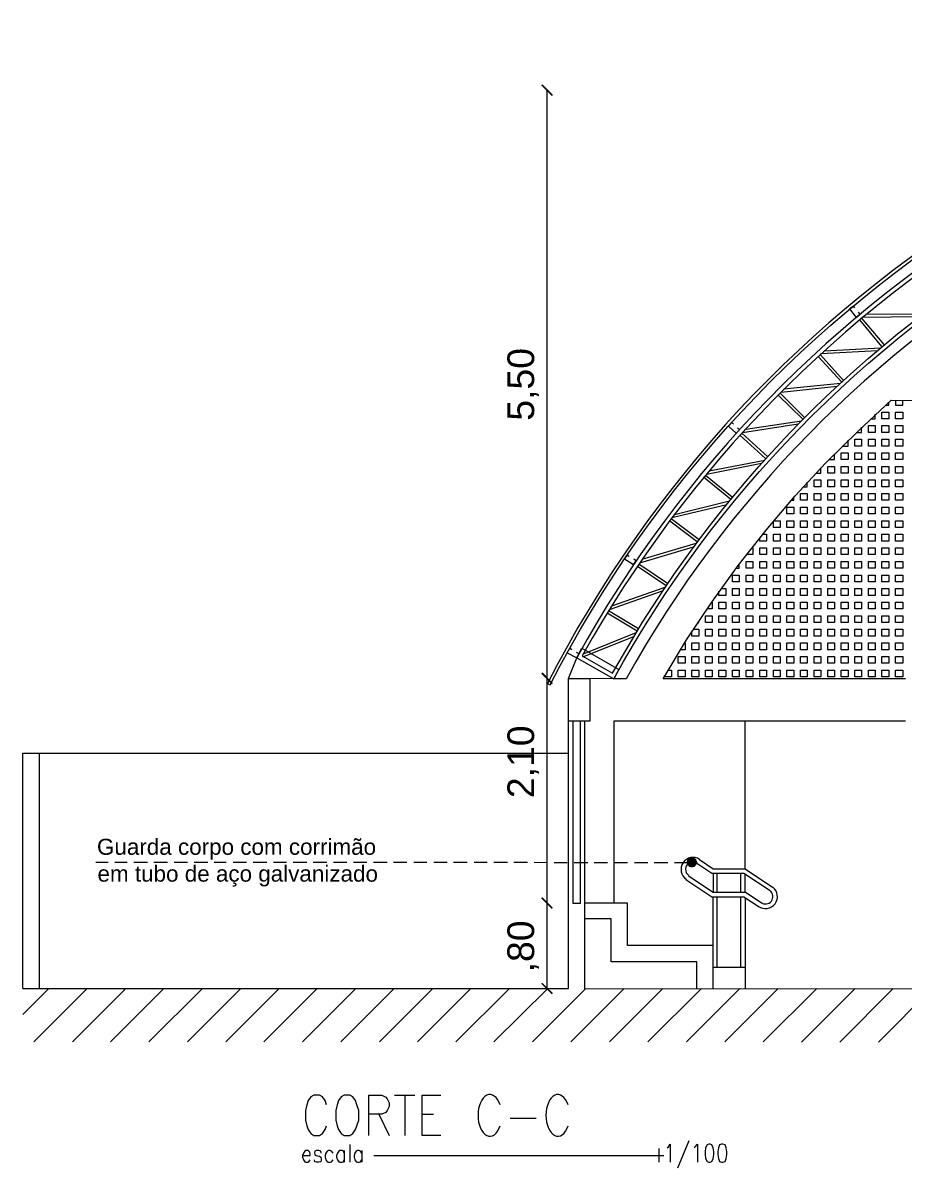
# Model space of a CAD drawing. Extents: x 3377 to 3790, y 1673 to 1846.
# Drawn here: x 3510.32 to 3518.54, y 1735.5 to 1746.2 of the extents above; entities that cross this region are included whole.
import ezdxf

# ---------------------------------------------------------------- set-up
doc = ezdxf.new("R2010")
doc.units = 0
doc.header["$LTSCALE"] = 2
for name, color, linetype, true_color in [('PDF6_04-DETALHE', 7, 'Continuous', 0xd933c0), ('PDF7_0', 7, 'Continuous', 0xc6c6c6), ('PDF7_04-DETALHE', 7, 'Continuous', 0xc6c6c6), ('PDF7_13-CORTE', 7, 'Continuous', 0xe3e3e3), ('PDF7_COTAS', 7, 'Continuous', 0x8e8e8e)]:
    doc.layers.add(name, color=color, linetype=linetype, true_color=true_color)
for name, color, linetype in [('PDF7_07-HACHURIADO', 7, 'Continuous'), ('PDF7_A_Prancha', 7, 'Continuous'), ('PDF7_COBOGO', 7, 'Continuous'), ('PDF7_Text', 7, 'Continuous')]:
    doc.layers.add(name, color=color, linetype=linetype)
doc.styles.add('PDF Arial', font='arial.ttf')

msp = doc.modelspace()

# ---------------------------------------------------------------- linework, layer by layer
at = {"layer": 'PDF6_04-DETALHE', "color": 1, "lineweight": 0}
for points in [[(3516.614, 1738.346), (3516.754, 1738.253), (3517.055, 1738.253), (3517.3, 1738.092)], [(3516.64, 1738.38), (3516.767, 1738.295), (3517.067, 1738.295), (3517.321, 1738.122)], [(3516.538, 1738.228), (3516.767, 1738.075)], [(3516.767, 1738.253), (3516.767, 1738.075), (3517.067, 1738.075), (3517.067, 1738.244)], [(3516.805, 1738.075), (3516.805, 1738.253)], [(3517.025, 1738.075), (3517.025, 1738.253)], [(3516.513, 1738.194), (3516.754, 1738.033), (3517.055, 1738.033), (3517.198, 1737.94)], [(3517.067, 1738.024), (3517.067, 1737.373), (3516.767, 1737.373), (3516.767, 1738.033)], [(3516.805, 1737.373), (3516.805, 1738.033)], [(3517.025, 1737.373), (3517.025, 1738.033)], [(3517.22, 1737.974), (3517.067, 1738.075)], [(3517.363, 1738.045), (3517.368, 1738.045)], [(3516.767, 1737.174), (3516.767, 1737.373), (3516.767, 1737.576), (3515.967, 1737.576), (3515.967, 1737.974), (3515.565, 1737.974)], [(3516.614, 1737.174), (3516.614, 1737.225), (3516.614, 1737.424), (3515.815, 1737.424), (3515.815, 1737.826), (3515.565, 1737.826)], [(3517.067, 1737.373), (3517.067, 1737.174)]]:
    msp.add_lwpolyline(points, dxfattribs=at)
for centre, radius, start, end in [((3516.579, 1738.289), 0.112, 56.3231, 236.3231), ((3516.579, 1738.289), 0.0698, 55.7682, 236.3286), ((3517.256, 1738.035), 0.112, 233.4996, 52.6042), ((3517.256, 1738.035), 0.0698, 233.4996, 51.6869)]:
    msp.add_arc(centre, radius, start, end, dxfattribs=at)
at = {"layer": 'PDF7_0', "color": 7, "lineweight": 0}
msp.add_line((3510.468, 1739.374), (3515.417, 1739.374), dxfattribs=at)
msp.add_lwpolyline([(3535.385, 1740.012), (3535.411, 1740.025, 0.281336), (3525.315, 1746.203, 0.281573), (3515.218, 1740.026), (3515.244, 1740.013, -0.281686), (3525.315, 1746.174, -0.281456)], format="xyb", close=True, dxfattribs=at)
for points in [[(3535.136, 1740.266, 0.27384), (3525.315, 1746.072, 0.27384), (3515.493, 1740.267), (3515.84, 1740.072, -0.27356), (3525.315, 1745.674, -0.273821), (3534.785, 1740.071), (3534.738, 1740.156), (3535.089, 1740.355), (3535.136, 1740.266), (3535.212, 1740.071)], [(3535.085, 1740.283, 0.272189), (3525.315, 1746.038, 0.272189), (3515.544, 1740.284), (3515.828, 1740.123, -0.272462), (3525.315, 1745.712), (3525.315, 1746.038), (3525.315, 1745.712, -0.272294), (3534.802, 1740.122)], [(3535.187, 1740.071), (3534.785, 1740.071), (3534.67, 1740.071, 0.272283), (3525.315, 1745.573, 0.272349), (3515.954, 1740.072), (3515.84, 1740.072), (3515.442, 1740.073)]]:
    msp.add_lwpolyline(points, format="xyb", dxfattribs=at)
for points in [[(3515.214, 1745.573), (3515.214, 1740.073)], [(3518.092, 1743.538), (3518.079, 1743.555), (3518.041, 1743.529), (3518.104, 1743.449), (3518.142, 1743.479), (3518.125, 1743.5)], [(3518.197, 1743.479), (3518.726, 1743.483)], [(3518.345, 1743.178), (3518.138, 1743.428)], [(3518.367, 1743.195), (3518.155, 1743.445)], [(3518.168, 1743.453), (3518.692, 1743.457)], [(3517.804, 1743.136), (3518.333, 1743.166)], [(3517.969, 1742.844), (3517.749, 1743.085)], [(3517.986, 1742.861), (3517.766, 1743.102)], [(3517.774, 1743.111), (3518.303, 1743.14)], [(3517.427, 1742.781), (3517.956, 1742.836)], [(3517.605, 1742.497), (3517.372, 1742.726)], [(3517.622, 1742.514), (3517.393, 1742.742)], [(3517.402, 1742.751), (3517.927, 1742.806)], [(3518.565, 1740.072), (3516.301, 1740.072), (3516.517, 1740.436), (3516.754, 1740.788), (3517, 1741.13), (3517.262, 1741.46), (3517.533, 1741.782), (3517.821, 1742.091), (3518.121, 1742.387), (3518.43, 1742.675), (3521.866, 1742.674), (3521.866, 1741.375)], [(3516.958, 1742.451), (3516.941, 1742.467), (3516.911, 1742.434), (3516.983, 1742.366), (3517.013, 1742.4), (3516.996, 1742.417)], [(3517.042, 1742.374), (3517.563, 1742.455)], [(3517.072, 1742.404), (3517.592, 1742.484)], [(3517.258, 1742.129), (3517.017, 1742.349)], [(3517.275, 1742.15), (3517.034, 1742.366)], [(3516.704, 1741.985), (3517.22, 1742.087)], [(3516.729, 1742.015), (3517.249, 1742.116)], [(3516.932, 1741.748), (3516.678, 1741.955)], [(3516.945, 1741.769), (3516.695, 1741.972)], [(3516.382, 1741.579), (3516.894, 1741.702)], [(3516.407, 1741.608), (3516.919, 1741.735)], [(3516.619, 1741.35), (3516.361, 1741.545)], [(3516.636, 1741.371), (3516.374, 1741.566)], [(3516.103, 1741.19), (3516.61, 1741.338)], [(3515.984, 1741.215), (3515.967, 1741.232), (3515.938, 1741.194), (3516.022, 1741.139), (3516.048, 1741.173), (3516.027, 1741.19)], [(3516.082, 1741.156), (3516.585, 1741.304)], [(3516.327, 1740.94), (3516.06, 1741.122)], [(3516.34, 1740.961), (3516.073, 1741.143)], [(3515.819, 1740.754), (3516.318, 1740.927)], [(3515.798, 1740.72), (3516.293, 1740.893)], [(3516.069, 1740.538), (3515.79, 1740.707)], [(3516.056, 1740.517), (3515.777, 1740.686)], [(3515.557, 1740.305), (3516.048, 1740.504)], [(3515.548, 1740.276), (3516.026, 1740.466)], [(3515.447, 1740.343), (3515.426, 1740.356), (3515.404, 1740.314), (3515.493, 1740.267), (3515.514, 1740.305), (3515.489, 1740.318)], [(3515.51, 1740.301), (3515.51, 1740.301)], [(3515.616, 1739.675), (3515.565, 1739.675)], [(3518.565, 1739.675), (3515.84, 1739.675), (3515.84, 1737.974)], [(3510.317, 1737.174), (3510.317, 1739.374), (3510.468, 1739.374), (3510.468, 1737.174)]]:
    msp.add_lwpolyline(points, dxfattribs=at)
msp.add_lwpolyline([(3515.417, 1740.073), (3515.493, 1740.267), (3515.54, 1740.356), (3515.887, 1740.157), (3515.84, 1740.072)], close=True, dxfattribs=at)
at = {"layer": 'PDF7_0', "color": 7, "transparency": 33554559}
for points in [[(3515.269, 1745.531), (3515.159, 1745.62), (3515.172, 1745.628)], [(3515.261, 1745.518), (3515.269, 1745.531), (3515.159, 1745.62)], [(3515.269, 1740.03), (3515.159, 1740.119), (3515.172, 1740.132)], [(3515.172, 1740.132), (3515.159, 1740.119), (3515.269, 1740.03)], [(3515.261, 1740.018), (3515.269, 1740.03), (3515.159, 1740.119)], [(3515.159, 1740.119), (3515.269, 1740.03), (3515.261, 1740.018)], [(3516.568, 1738.354), (3516.526, 1738.38), (3516.517, 1738.354)], [(3516.517, 1738.354), (3516.526, 1738.333), (3516.568, 1738.354)], [(3516.543, 1738.401), (3516.568, 1738.354), (3516.526, 1738.38)], [(3516.526, 1738.333), (3516.568, 1738.354), (3516.543, 1738.312)], [(3516.568, 1738.405), (3516.543, 1738.401), (3516.568, 1738.354)], [(3516.568, 1738.354), (3516.543, 1738.312), (3516.568, 1738.308)], [(3516.568, 1738.354), (3516.593, 1738.401), (3516.568, 1738.405)], [(3516.61, 1738.38), (3516.568, 1738.354), (3516.593, 1738.401)], [(3516.619, 1738.354), (3516.61, 1738.38), (3516.568, 1738.354)], [(3516.568, 1738.308), (3516.593, 1738.312), (3516.568, 1738.354)], [(3516.593, 1738.312), (3516.568, 1738.354), (3516.61, 1738.333)], [(3516.568, 1738.354), (3516.61, 1738.333), (3516.619, 1738.354)], [(3515.269, 1737.931), (3515.159, 1738.02), (3515.172, 1738.029)], [(3515.172, 1738.029), (3515.159, 1738.02), (3515.269, 1737.931)], [(3515.26, 1737.919), (3515.269, 1737.931), (3515.159, 1738.02)], [(3515.159, 1738.02), (3515.269, 1737.931), (3515.26, 1737.919)], [(3515.171, 1737.229), (3515.159, 1737.221), (3515.269, 1737.132)], [(3515.159, 1737.221), (3515.269, 1737.132), (3515.26, 1737.119)]]:
    msp.add_solid(points, dxfattribs=at)
at = {"layer": 'PDF7_04-DETALHE', "lineweight": 0}
for points in [[(3518.379, 1742.628), (3518.409, 1742.628), (3518.409, 1742.658)], [(3518.472, 1742.675), (3518.472, 1742.628), (3518.54, 1742.628), (3518.54, 1742.675)], [(3518.24, 1742.501), (3518.282, 1742.501), (3518.282, 1742.544)], [(3518.104, 1742.374), (3518.155, 1742.374), (3518.155, 1742.425)], [(3517.973, 1742.247), (3518.028, 1742.247), (3518.028, 1742.302)], [(3517.85, 1742.12), (3517.901, 1742.12), (3517.901, 1742.175)], [(3517.728, 1741.993), (3517.774, 1741.993), (3517.774, 1742.044)], [(3517.609, 1741.867), (3517.647, 1741.867), (3517.647, 1741.909)], [(3517.495, 1741.74), (3517.52, 1741.74), (3517.52, 1741.769)], [(3517.334, 1741.549), (3517.393, 1741.549), (3517.393, 1741.486), (3517.33, 1741.486), (3517.33, 1741.545)], [(3517.385, 1741.613), (3517.393, 1741.613), (3517.393, 1741.621)], [(3517.228, 1741.422), (3517.266, 1741.422), (3517.266, 1741.359), (3517.203, 1741.359), (3517.203, 1741.393)], [(3517.127, 1741.295), (3517.139, 1741.295), (3517.139, 1741.232), (3517.076, 1741.232)], [(3517.076, 1741.232), (3517.076, 1741.232)], [(3516.983, 1741.105), (3517.012, 1741.105), (3517.012, 1741.147)], [(3516.843, 1740.914), (3516.885, 1740.914), (3516.885, 1740.851), (3516.822, 1740.851), (3516.822, 1740.889)], [(3516.885, 1740.978), (3516.885, 1740.978)], [(3516.885, 1740.978), (3516.885, 1740.978)], [(3516.754, 1740.788), (3516.758, 1740.788), (3516.758, 1740.724), (3516.708, 1740.724)], [(3516.623, 1740.597), (3516.632, 1740.597), (3516.632, 1740.61)], [(3516.581, 1740.534), (3516.632, 1740.534), (3516.632, 1740.47), (3516.568, 1740.47), (3516.568, 1740.513)], [(3516.5, 1740.407), (3516.505, 1740.407), (3516.505, 1740.343), (3516.462, 1740.343)], [(3516.348, 1740.153), (3516.378, 1740.153), (3516.378, 1740.089), (3516.314, 1740.089), (3516.314, 1740.102)], [(3517.067, 1738.295), (3517.067, 1739.675)], [(3517.067, 1738.227), (3517.067, 1738.244)]]:
    msp.add_lwpolyline(points, dxfattribs=at)
for points in [[(3518.409, 1742.565), (3518.409, 1742.501), (3518.345, 1742.501), (3518.345, 1742.565)], [(3518.54, 1742.565), (3518.54, 1742.501), (3518.472, 1742.501), (3518.472, 1742.565)], [(3518.282, 1742.438), (3518.282, 1742.374), (3518.219, 1742.374), (3518.219, 1742.438)], [(3518.409, 1742.438), (3518.409, 1742.374), (3518.345, 1742.374), (3518.345, 1742.438)], [(3518.54, 1742.438), (3518.54, 1742.374), (3518.472, 1742.374), (3518.472, 1742.438)], [(3518.155, 1742.311), (3518.155, 1742.247), (3518.092, 1742.247), (3518.092, 1742.311)], [(3518.282, 1742.311), (3518.282, 1742.247), (3518.218, 1742.247), (3518.218, 1742.311)], [(3518.409, 1742.311), (3518.409, 1742.247), (3518.345, 1742.247), (3518.345, 1742.311)], [(3518.54, 1742.311), (3518.54, 1742.247), (3518.472, 1742.247), (3518.472, 1742.311)], [(3518.028, 1742.184), (3518.028, 1742.12), (3517.965, 1742.12), (3517.965, 1742.184)], [(3518.155, 1742.184), (3518.155, 1742.12), (3518.092, 1742.12), (3518.092, 1742.184)], [(3518.282, 1742.184), (3518.282, 1742.12), (3518.218, 1742.12), (3518.218, 1742.184)], [(3518.409, 1742.184), (3518.409, 1742.12), (3518.345, 1742.12), (3518.345, 1742.184)], [(3518.54, 1742.184), (3518.54, 1742.12), (3518.472, 1742.12), (3518.472, 1742.184)], [(3517.901, 1742.057), (3517.901, 1741.993), (3517.838, 1741.993), (3517.838, 1742.057)], [(3518.028, 1742.057), (3518.028, 1741.993), (3517.965, 1741.993), (3517.965, 1742.057)], [(3518.155, 1742.057), (3518.155, 1741.993), (3518.092, 1741.993), (3518.092, 1742.057)], [(3518.282, 1742.057), (3518.282, 1741.993), (3518.218, 1741.993), (3518.218, 1742.057)], [(3518.409, 1742.057), (3518.409, 1741.993), (3518.345, 1741.993), (3518.345, 1742.057)], [(3518.54, 1742.057), (3518.54, 1741.993), (3518.472, 1741.993), (3518.472, 1742.057)], [(3517.774, 1741.93), (3517.774, 1741.867), (3517.711, 1741.867), (3517.711, 1741.93)], [(3517.901, 1741.93), (3517.901, 1741.866), (3517.838, 1741.866), (3517.838, 1741.93)], [(3518.028, 1741.93), (3518.028, 1741.866), (3517.965, 1741.866), (3517.965, 1741.93)], [(3518.155, 1741.93), (3518.155, 1741.866), (3518.092, 1741.866), (3518.092, 1741.93)], [(3518.282, 1741.93), (3518.282, 1741.866), (3518.218, 1741.866), (3518.218, 1741.93)], [(3518.409, 1741.93), (3518.409, 1741.866), (3518.345, 1741.866), (3518.345, 1741.93)], [(3518.54, 1741.93), (3518.54, 1741.866), (3518.472, 1741.866), (3518.472, 1741.93)], [(3517.647, 1741.803), (3517.647, 1741.74), (3517.584, 1741.74), (3517.584, 1741.803)], [(3517.774, 1741.803), (3517.774, 1741.74), (3517.711, 1741.74), (3517.711, 1741.803)], [(3517.901, 1741.803), (3517.901, 1741.74), (3517.838, 1741.74), (3517.838, 1741.803)], [(3518.028, 1741.803), (3518.028, 1741.74), (3517.965, 1741.74), (3517.965, 1741.803)], [(3518.155, 1741.803), (3518.155, 1741.74), (3518.092, 1741.74), (3518.092, 1741.803)], [(3518.282, 1741.803), (3518.282, 1741.74), (3518.218, 1741.74), (3518.218, 1741.803)], [(3518.409, 1741.803), (3518.409, 1741.74), (3518.345, 1741.74), (3518.345, 1741.803)], [(3518.54, 1741.803), (3518.54, 1741.74), (3518.472, 1741.74), (3518.472, 1741.803)], [(3517.52, 1741.676), (3517.52, 1741.613), (3517.457, 1741.613), (3517.457, 1741.676)], [(3517.647, 1741.676), (3517.647, 1741.613), (3517.584, 1741.613), (3517.584, 1741.676)], [(3517.774, 1741.676), (3517.774, 1741.613), (3517.711, 1741.613), (3517.711, 1741.676)], [(3517.901, 1741.676), (3517.901, 1741.613), (3517.838, 1741.613), (3517.838, 1741.676)], [(3518.028, 1741.676), (3518.028, 1741.613), (3517.965, 1741.613), (3517.965, 1741.676)], [(3518.155, 1741.676), (3518.155, 1741.613), (3518.092, 1741.613), (3518.092, 1741.676)], [(3518.282, 1741.676), (3518.282, 1741.613), (3518.218, 1741.613), (3518.218, 1741.676)], [(3518.409, 1741.676), (3518.409, 1741.613), (3518.345, 1741.613), (3518.345, 1741.676)], [(3518.54, 1741.676), (3518.54, 1741.613), (3518.472, 1741.613), (3518.472, 1741.676)], [(3517.52, 1741.549), (3517.52, 1741.486), (3517.457, 1741.486), (3517.457, 1741.549)], [(3517.647, 1741.549), (3517.647, 1741.486), (3517.584, 1741.486), (3517.584, 1741.549)], [(3517.774, 1741.549), (3517.774, 1741.486), (3517.711, 1741.486), (3517.711, 1741.549)], [(3517.901, 1741.549), (3517.901, 1741.486), (3517.838, 1741.486), (3517.838, 1741.549)], [(3518.028, 1741.549), (3518.028, 1741.486), (3517.965, 1741.486), (3517.965, 1741.549)], [(3518.155, 1741.549), (3518.155, 1741.486), (3518.091, 1741.486), (3518.091, 1741.549)], [(3518.282, 1741.549), (3518.282, 1741.486), (3518.218, 1741.486), (3518.218, 1741.549)], [(3518.409, 1741.549), (3518.409, 1741.486), (3518.345, 1741.486), (3518.345, 1741.549)], [(3518.54, 1741.549), (3518.54, 1741.486), (3518.472, 1741.486), (3518.472, 1741.549)], [(3517.393, 1741.422), (3517.393, 1741.359), (3517.33, 1741.359), (3517.33, 1741.422)], [(3517.52, 1741.422), (3517.52, 1741.359), (3517.457, 1741.359), (3517.457, 1741.422)], [(3517.647, 1741.422), (3517.647, 1741.359), (3517.584, 1741.359), (3517.584, 1741.422)], [(3517.774, 1741.422), (3517.774, 1741.359), (3517.711, 1741.359), (3517.711, 1741.422)], [(3517.901, 1741.422), (3517.901, 1741.359), (3517.838, 1741.359), (3517.838, 1741.422)], [(3518.028, 1741.422), (3518.028, 1741.359), (3517.965, 1741.359), (3517.965, 1741.422)], [(3518.155, 1741.422), (3518.155, 1741.359), (3518.091, 1741.359), (3518.091, 1741.422)], [(3518.282, 1741.422), (3518.282, 1741.359), (3518.218, 1741.359), (3518.218, 1741.422)], [(3518.409, 1741.422), (3518.409, 1741.359), (3518.345, 1741.359), (3518.345, 1741.422)], [(3518.54, 1741.422), (3518.54, 1741.359), (3518.472, 1741.359), (3518.472, 1741.422)], [(3517.266, 1741.295), (3517.266, 1741.232), (3517.203, 1741.232), (3517.203, 1741.295)], [(3517.393, 1741.295), (3517.393, 1741.232), (3517.33, 1741.232), (3517.33, 1741.295)], [(3517.52, 1741.295), (3517.52, 1741.232), (3517.457, 1741.232), (3517.457, 1741.295)], [(3517.647, 1741.295), (3517.647, 1741.232), (3517.584, 1741.232), (3517.584, 1741.295)], [(3517.774, 1741.295), (3517.774, 1741.232), (3517.711, 1741.232), (3517.711, 1741.295)], [(3517.901, 1741.295), (3517.901, 1741.232), (3517.838, 1741.232), (3517.838, 1741.295)], [(3518.028, 1741.295), (3518.028, 1741.232), (3517.965, 1741.232), (3517.965, 1741.295)], [(3518.155, 1741.295), (3518.155, 1741.232), (3518.091, 1741.232), (3518.091, 1741.295)], [(3518.282, 1741.295), (3518.282, 1741.232), (3518.218, 1741.232), (3518.218, 1741.295)], [(3518.409, 1741.295), (3518.409, 1741.232), (3518.345, 1741.232), (3518.345, 1741.295)], [(3518.54, 1741.295), (3518.54, 1741.232), (3518.472, 1741.232), (3518.472, 1741.295)], [(3517.139, 1741.168), (3517.139, 1741.105), (3517.076, 1741.105), (3517.076, 1741.168)], [(3517.266, 1741.168), (3517.266, 1741.105), (3517.203, 1741.105), (3517.203, 1741.168)], [(3517.393, 1741.168), (3517.393, 1741.105), (3517.33, 1741.105), (3517.33, 1741.168)], [(3517.52, 1741.168), (3517.52, 1741.105), (3517.457, 1741.105), (3517.457, 1741.168)], [(3517.647, 1741.168), (3517.647, 1741.105), (3517.584, 1741.105), (3517.584, 1741.168)], [(3517.774, 1741.168), (3517.774, 1741.105), (3517.711, 1741.105), (3517.711, 1741.168)], [(3517.901, 1741.168), (3517.901, 1741.105), (3517.838, 1741.105), (3517.838, 1741.168)], [(3518.028, 1741.168), (3518.028, 1741.105), (3517.965, 1741.105), (3517.965, 1741.168)], [(3518.155, 1741.168), (3518.155, 1741.105), (3518.091, 1741.105), (3518.091, 1741.168)], [(3518.282, 1741.168), (3518.282, 1741.105), (3518.218, 1741.105), (3518.218, 1741.168)], [(3518.409, 1741.168), (3518.409, 1741.105), (3518.345, 1741.105), (3518.345, 1741.168)], [(3518.54, 1741.168), (3518.54, 1741.105), (3518.472, 1741.105), (3518.472, 1741.168)], [(3517.012, 1741.041), (3517.012, 1740.978), (3516.949, 1740.978), (3516.949, 1741.041)], [(3517.139, 1741.041), (3517.139, 1740.978), (3517.076, 1740.978), (3517.076, 1741.041)], [(3517.266, 1741.041), (3517.266, 1740.978), (3517.203, 1740.978), (3517.203, 1741.041)], [(3517.393, 1741.041), (3517.393, 1740.978), (3517.33, 1740.978), (3517.33, 1741.041)], [(3517.52, 1741.041), (3517.52, 1740.978), (3517.457, 1740.978), (3517.457, 1741.041)], [(3517.647, 1741.041), (3517.647, 1740.978), (3517.584, 1740.978), (3517.584, 1741.041)], [(3517.774, 1741.041), (3517.774, 1740.978), (3517.711, 1740.978), (3517.711, 1741.041)], [(3517.901, 1741.041), (3517.901, 1740.978), (3517.838, 1740.978), (3517.838, 1741.041)], [(3518.028, 1741.041), (3518.028, 1740.978), (3517.965, 1740.978), (3517.965, 1741.041)], [(3518.155, 1741.041), (3518.155, 1740.978), (3518.091, 1740.978), (3518.091, 1741.041)], [(3518.282, 1741.041), (3518.282, 1740.978), (3518.218, 1740.978), (3518.218, 1741.041)], [(3518.409, 1741.041), (3518.409, 1740.978), (3518.345, 1740.978), (3518.345, 1741.041)], [(3518.54, 1741.041), (3518.54, 1740.978), (3518.472, 1740.978), (3518.472, 1741.041)], [(3517.012, 1740.914), (3517.012, 1740.851), (3516.949, 1740.851), (3516.949, 1740.914)], [(3517.139, 1740.914), (3517.139, 1740.851), (3517.076, 1740.851), (3517.076, 1740.914)], [(3517.266, 1740.914), (3517.266, 1740.851), (3517.203, 1740.851), (3517.203, 1740.914)], [(3517.393, 1740.914), (3517.393, 1740.851), (3517.33, 1740.851), (3517.33, 1740.914)], [(3517.52, 1740.914), (3517.52, 1740.851), (3517.457, 1740.851), (3517.457, 1740.914)], [(3517.647, 1740.914), (3517.647, 1740.851), (3517.584, 1740.851), (3517.584, 1740.914)], [(3517.774, 1740.914), (3517.774, 1740.851), (3517.711, 1740.851), (3517.711, 1740.914)], [(3517.901, 1740.914), (3517.901, 1740.851), (3517.838, 1740.851), (3517.838, 1740.914)], [(3518.028, 1740.914), (3518.028, 1740.851), (3517.965, 1740.851), (3517.965, 1740.914)], [(3518.155, 1740.914), (3518.155, 1740.851), (3518.091, 1740.851), (3518.091, 1740.914)], [(3518.282, 1740.914), (3518.282, 1740.851), (3518.218, 1740.851), (3518.218, 1740.914)], [(3518.409, 1740.914), (3518.409, 1740.851), (3518.345, 1740.851), (3518.345, 1740.914)], [(3518.54, 1740.914), (3518.54, 1740.851), (3518.472, 1740.851), (3518.472, 1740.914)], [(3516.885, 1740.788), (3516.885, 1740.724), (3516.822, 1740.724), (3516.822, 1740.788)], [(3517.012, 1740.788), (3517.012, 1740.724), (3516.949, 1740.724), (3516.949, 1740.788)], [(3517.139, 1740.787), (3517.139, 1740.724), (3517.076, 1740.724), (3517.076, 1740.787)], [(3517.266, 1740.787), (3517.266, 1740.724), (3517.203, 1740.724), (3517.203, 1740.787)], [(3517.393, 1740.787), (3517.393, 1740.724), (3517.33, 1740.724), (3517.33, 1740.787)], [(3517.52, 1740.787), (3517.52, 1740.724), (3517.457, 1740.724), (3517.457, 1740.787)], [(3517.647, 1740.787), (3517.647, 1740.724), (3517.584, 1740.724), (3517.584, 1740.787)], [(3517.774, 1740.787), (3517.774, 1740.724), (3517.711, 1740.724), (3517.711, 1740.787)], [(3517.901, 1740.787), (3517.901, 1740.724), (3517.838, 1740.724), (3517.838, 1740.787)], [(3518.028, 1740.787), (3518.028, 1740.724), (3517.964, 1740.724), (3517.964, 1740.787)], [(3518.155, 1740.787), (3518.155, 1740.724), (3518.091, 1740.724), (3518.091, 1740.787)], [(3518.282, 1740.787), (3518.282, 1740.724), (3518.218, 1740.724), (3518.218, 1740.787)], [(3518.409, 1740.787), (3518.409, 1740.724), (3518.345, 1740.724), (3518.345, 1740.787)], [(3518.54, 1740.787), (3518.54, 1740.724), (3518.472, 1740.724), (3518.472, 1740.787)], [(3516.758, 1740.661), (3516.758, 1740.597), (3516.695, 1740.597), (3516.695, 1740.661)], [(3516.885, 1740.661), (3516.885, 1740.597), (3516.822, 1740.597), (3516.822, 1740.661)], [(3517.012, 1740.661), (3517.012, 1740.597), (3516.949, 1740.597), (3516.949, 1740.661)], [(3517.139, 1740.661), (3517.139, 1740.597), (3517.076, 1740.597), (3517.076, 1740.661)], [(3517.266, 1740.661), (3517.266, 1740.597), (3517.203, 1740.597), (3517.203, 1740.661)], [(3517.393, 1740.661), (3517.393, 1740.597), (3517.33, 1740.597), (3517.33, 1740.661)], [(3517.52, 1740.661), (3517.52, 1740.597), (3517.457, 1740.597), (3517.457, 1740.661)], [(3517.647, 1740.661), (3517.647, 1740.597), (3517.584, 1740.597), (3517.584, 1740.661)], [(3517.774, 1740.661), (3517.774, 1740.597), (3517.711, 1740.597), (3517.711, 1740.661)], [(3517.901, 1740.66), (3517.901, 1740.597), (3517.838, 1740.597), (3517.838, 1740.66)], [(3518.028, 1740.66), (3518.028, 1740.597), (3517.964, 1740.597), (3517.964, 1740.66)], [(3518.155, 1740.66), (3518.155, 1740.597), (3518.091, 1740.597), (3518.091, 1740.66)], [(3518.282, 1740.66), (3518.282, 1740.597), (3518.218, 1740.597), (3518.218, 1740.66)], [(3518.409, 1740.66), (3518.409, 1740.597), (3518.345, 1740.597), (3518.345, 1740.66)], [(3518.54, 1740.66), (3518.54, 1740.597), (3518.472, 1740.597), (3518.472, 1740.66)], [(3516.758, 1740.534), (3516.758, 1740.47), (3516.695, 1740.47), (3516.695, 1740.534)], [(3516.885, 1740.534), (3516.885, 1740.47), (3516.822, 1740.47), (3516.822, 1740.534)], [(3517.012, 1740.534), (3517.012, 1740.47), (3516.949, 1740.47), (3516.949, 1740.534)], [(3517.139, 1740.534), (3517.139, 1740.47), (3517.076, 1740.47), (3517.076, 1740.534)], [(3517.266, 1740.534), (3517.266, 1740.47), (3517.203, 1740.47), (3517.203, 1740.534)], [(3517.393, 1740.534), (3517.393, 1740.47), (3517.33, 1740.47), (3517.33, 1740.534)], [(3517.52, 1740.534), (3517.52, 1740.47), (3517.457, 1740.47), (3517.457, 1740.534)], [(3517.647, 1740.534), (3517.647, 1740.47), (3517.584, 1740.47), (3517.584, 1740.534)], [(3517.774, 1740.534), (3517.774, 1740.47), (3517.711, 1740.47), (3517.711, 1740.534)], [(3517.901, 1740.534), (3517.901, 1740.47), (3517.838, 1740.47), (3517.838, 1740.534)], [(3518.028, 1740.534), (3518.028, 1740.47), (3517.964, 1740.47), (3517.964, 1740.534)], [(3518.155, 1740.534), (3518.155, 1740.47), (3518.091, 1740.47), (3518.091, 1740.534)], [(3518.282, 1740.534), (3518.282, 1740.47), (3518.218, 1740.47), (3518.218, 1740.534)], [(3518.409, 1740.534), (3518.409, 1740.47), (3518.345, 1740.47), (3518.345, 1740.534)], [(3518.54, 1740.534), (3518.54, 1740.47), (3518.472, 1740.47), (3518.472, 1740.534)], [(3516.632, 1740.407), (3516.632, 1740.343), (3516.568, 1740.343), (3516.568, 1740.407)], [(3516.758, 1740.407), (3516.758, 1740.343), (3516.695, 1740.343), (3516.695, 1740.407)], [(3516.885, 1740.407), (3516.885, 1740.343), (3516.822, 1740.343), (3516.822, 1740.407)], [(3517.012, 1740.407), (3517.012, 1740.343), (3516.949, 1740.343), (3516.949, 1740.407)], [(3517.139, 1740.407), (3517.139, 1740.343), (3517.076, 1740.343), (3517.076, 1740.407)], [(3517.266, 1740.407), (3517.266, 1740.343), (3517.203, 1740.343), (3517.203, 1740.407)], [(3517.393, 1740.407), (3517.393, 1740.343), (3517.33, 1740.343), (3517.33, 1740.407)], [(3517.52, 1740.407), (3517.52, 1740.343), (3517.457, 1740.343), (3517.457, 1740.407)], [(3517.647, 1740.407), (3517.647, 1740.343), (3517.584, 1740.343), (3517.584, 1740.407)], [(3517.774, 1740.407), (3517.774, 1740.343), (3517.711, 1740.343), (3517.711, 1740.407)], [(3517.901, 1740.407), (3517.901, 1740.343), (3517.838, 1740.343), (3517.838, 1740.407)], [(3518.028, 1740.407), (3518.028, 1740.343), (3517.964, 1740.343), (3517.964, 1740.407)], [(3518.155, 1740.407), (3518.155, 1740.343), (3518.091, 1740.343), (3518.091, 1740.407)], [(3518.282, 1740.407), (3518.282, 1740.343), (3518.218, 1740.343), (3518.218, 1740.407)], [(3518.409, 1740.407), (3518.409, 1740.343), (3518.345, 1740.343), (3518.345, 1740.407)], [(3518.54, 1740.407), (3518.54, 1740.343), (3518.472, 1740.343), (3518.472, 1740.407)], [(3516.505, 1740.28), (3516.505, 1740.216), (3516.441, 1740.216), (3516.441, 1740.28)], [(3516.632, 1740.28), (3516.632, 1740.216), (3516.568, 1740.216), (3516.568, 1740.28)], [(3516.758, 1740.28), (3516.758, 1740.216), (3516.695, 1740.216), (3516.695, 1740.28)], [(3516.885, 1740.28), (3516.885, 1740.216), (3516.822, 1740.216), (3516.822, 1740.28)], [(3517.012, 1740.28), (3517.012, 1740.216), (3516.949, 1740.216), (3516.949, 1740.28)], [(3517.139, 1740.28), (3517.139, 1740.216), (3517.076, 1740.216), (3517.076, 1740.28)], [(3517.266, 1740.28), (3517.266, 1740.216), (3517.203, 1740.216), (3517.203, 1740.28)], [(3517.393, 1740.28), (3517.393, 1740.216), (3517.33, 1740.216), (3517.33, 1740.28)], [(3517.52, 1740.28), (3517.52, 1740.216), (3517.457, 1740.216), (3517.457, 1740.28)], [(3517.647, 1740.28), (3517.647, 1740.216), (3517.584, 1740.216), (3517.584, 1740.28)], [(3517.774, 1740.28), (3517.774, 1740.216), (3517.711, 1740.216), (3517.711, 1740.28)], [(3517.901, 1740.28), (3517.901, 1740.216), (3517.838, 1740.216), (3517.838, 1740.28)], [(3518.028, 1740.28), (3518.028, 1740.216), (3517.964, 1740.216), (3517.964, 1740.28)], [(3518.155, 1740.28), (3518.155, 1740.216), (3518.091, 1740.216), (3518.091, 1740.28)], [(3518.282, 1740.28), (3518.282, 1740.216), (3518.218, 1740.216), (3518.218, 1740.28)], [(3518.409, 1740.28), (3518.409, 1740.216), (3518.345, 1740.216), (3518.345, 1740.28)], [(3518.54, 1740.28), (3518.54, 1740.216), (3518.472, 1740.216), (3518.472, 1740.28)], [(3516.505, 1740.153), (3516.505, 1740.089), (3516.441, 1740.089), (3516.441, 1740.153)], [(3516.632, 1740.153), (3516.632, 1740.089), (3516.568, 1740.089), (3516.568, 1740.153)], [(3516.758, 1740.153), (3516.758, 1740.089), (3516.695, 1740.089), (3516.695, 1740.153)], [(3516.885, 1740.153), (3516.885, 1740.089), (3516.822, 1740.089), (3516.822, 1740.153)], [(3517.012, 1740.153), (3517.012, 1740.089), (3516.949, 1740.089), (3516.949, 1740.153)], [(3517.139, 1740.153), (3517.139, 1740.089), (3517.076, 1740.089), (3517.076, 1740.153)], [(3517.266, 1740.153), (3517.266, 1740.089), (3517.203, 1740.089), (3517.203, 1740.153)], [(3517.393, 1740.153), (3517.393, 1740.089), (3517.33, 1740.089), (3517.33, 1740.153)], [(3517.52, 1740.153), (3517.52, 1740.089), (3517.457, 1740.089), (3517.457, 1740.153)], [(3517.647, 1740.153), (3517.647, 1740.089), (3517.584, 1740.089), (3517.584, 1740.153)], [(3517.774, 1740.153), (3517.774, 1740.089), (3517.711, 1740.089), (3517.711, 1740.153)], [(3517.901, 1740.153), (3517.901, 1740.089), (3517.838, 1740.089), (3517.838, 1740.153)], [(3518.028, 1740.153), (3518.028, 1740.089), (3517.964, 1740.089), (3517.964, 1740.153)], [(3518.155, 1740.153), (3518.155, 1740.089), (3518.091, 1740.089), (3518.091, 1740.153)], [(3518.282, 1740.153), (3518.282, 1740.089), (3518.218, 1740.089), (3518.218, 1740.153)], [(3518.409, 1740.153), (3518.409, 1740.089), (3518.345, 1740.089), (3518.345, 1740.153)], [(3518.54, 1740.153), (3518.54, 1740.089), (3518.472, 1740.089), (3518.472, 1740.153)]]:
    msp.add_lwpolyline(points, close=True, dxfattribs=at)
at = {"layer": 'PDF7_04-DETALHE', "color": 7, "lineweight": 0}
for points in [[(3510.999, 1738.355), (3511.114, 1738.355)], [(3511.177, 1738.355), (3511.291, 1738.355)], [(3511.355, 1738.355), (3511.482, 1738.355)], [(3511.541, 1738.355), (3511.668, 1738.355)], [(3511.731, 1738.355), (3511.854, 1738.355)], [(3511.918, 1738.355), (3512.044, 1738.355)], [(3512.104, 1738.355), (3512.218, 1738.355)], [(3512.281, 1738.355), (3512.408, 1738.355)], [(3512.468, 1738.355), (3512.595, 1738.355)], [(3512.658, 1738.355), (3512.781, 1738.355)], [(3512.844, 1738.355), (3512.971, 1738.355)], [(3513.03, 1738.355), (3513.157, 1738.355)], [(3513.221, 1738.355), (3513.344, 1738.355)], [(3513.407, 1738.355), (3513.53, 1738.355)], [(3513.593, 1738.355), (3513.72, 1738.355)], [(3513.779, 1738.355), (3513.906, 1738.355)], [(3513.97, 1738.355), (3514.093, 1738.355)], [(3514.156, 1738.355), (3514.283, 1738.355)], [(3514.342, 1738.355), (3514.469, 1738.355)], [(3514.533, 1738.355), (3514.655, 1738.355)], [(3514.719, 1738.355), (3514.846, 1738.355)], [(3514.905, 1738.355), (3515.032, 1738.355)], [(3515.095, 1738.355), (3515.218, 1738.354)], [(3515.282, 1738.354), (3515.404, 1738.354)], [(3515.468, 1738.354), (3515.595, 1738.354)], [(3515.654, 1738.354), (3515.781, 1738.354)], [(3515.844, 1738.354), (3515.967, 1738.354)], [(3516.031, 1738.354), (3516.157, 1738.354)], [(3516.217, 1738.354), (3516.344, 1738.354)], [(3516.407, 1738.354), (3516.521, 1738.354)]]:
    msp.add_lwpolyline(points, dxfattribs=at)
at = {"layer": 'PDF7_07-HACHURIADO', "lineweight": 0}
for points in [[(3510.317, 1736.932), (3510.559, 1737.174)], [(3510.419, 1736.675), (3510.919, 1737.174)], [(3510.779, 1736.675), (3511.279, 1737.174)], [(3511.135, 1736.675), (3511.634, 1737.174)], [(3511.494, 1736.675), (3511.994, 1737.174)], [(3511.854, 1736.675), (3512.353, 1737.174)], [(3512.214, 1736.675), (3512.713, 1737.174)], [(3512.569, 1736.675), (3513.068, 1737.174)], [(3512.929, 1736.675), (3513.428, 1737.174)], [(3513.288, 1736.675), (3513.788, 1737.174)], [(3513.648, 1736.675), (3514.147, 1737.174)], [(3514.004, 1736.675), (3514.503, 1737.174)], [(3514.363, 1736.675), (3514.863, 1737.174)], [(3514.719, 1736.675), (3515.222, 1737.174)], [(3515.078, 1736.675), (3515.578, 1737.174)], [(3515.438, 1736.675), (3515.937, 1737.174)], [(3515.798, 1736.675), (3516.297, 1737.174)], [(3516.157, 1736.675), (3516.657, 1737.174)], [(3516.517, 1736.675), (3517.016, 1737.174)], [(3516.877, 1736.675), (3517.376, 1737.174)], [(3517.236, 1736.675), (3517.736, 1737.174)], [(3517.592, 1736.674), (3518.095, 1737.174)], [(3517.952, 1736.674), (3518.451, 1737.174)], [(3518.311, 1736.674), (3518.811, 1737.174)]]:
    msp.add_lwpolyline(points, dxfattribs=at)
at = {"layer": 'PDF7_13-CORTE', "color": 7, "lineweight": 0}
msp.add_lwpolyline([(3515.417, 1740.073), (3515.616, 1740.072), (3515.616, 1739.675), (3515.417, 1739.675)], close=True, dxfattribs=at)
for points in [[(3510.317, 1737.174), (3515.417, 1737.174), (3515.417, 1739.675)], [(3515.565, 1739.675), (3515.565, 1737.174), (3543.662, 1737.172)]]:
    msp.add_lwpolyline(points, dxfattribs=at)
at = {"layer": 'PDF7_A_Prancha', "color": 1, "lineweight": 0}
for points in [[(3513.155, 1736.089), (3513.143, 1736.127), (3513.117, 1736.161), (3513.088, 1736.177), (3513.037, 1736.177), (3513.007, 1736.161), (3512.982, 1736.127), (3512.969, 1736.089), (3512.957, 1736.034), (3512.957, 1735.945), (3512.969, 1735.89), (3512.982, 1735.856), (3513.007, 1735.818), (3513.037, 1735.801), (3513.088, 1735.801), (3513.117, 1735.818), (3513.143, 1735.856), (3513.155, 1735.89)], [(3513.549, 1735.801), (3513.549, 1736.177), (3513.672, 1736.177), (3513.71, 1736.16), (3513.722, 1736.144), (3513.739, 1736.105), (3513.739, 1736.072), (3513.722, 1736.034), (3513.71, 1736.017), (3513.672, 1736), (3513.549, 1736)], [(3513.79, 1736.177), (3513.981, 1736.177)], [(3513.887, 1736.177), (3513.887, 1735.801)], [(3514.222, 1735.801), (3514.048, 1735.801), (3514.048, 1736.177), (3514.222, 1736.177)], [(3513.642, 1736), (3513.739, 1735.801)], [(3514.048, 1736), (3514.154, 1736)], [(3514.869, 1735.962), (3515.115, 1735.962)], [(3512.931, 1735.615), (3513.003, 1735.615), (3513.003, 1735.627), (3512.999, 1735.644), (3512.99, 1735.653), (3512.982, 1735.661), (3512.961, 1735.661), (3512.952, 1735.653), (3512.94, 1735.636), (3512.931, 1735.615), (3512.931, 1735.598), (3512.94, 1735.572), (3512.952, 1735.555), (3512.961, 1735.551), (3512.982, 1735.551), (3512.99, 1735.555), (3513.003, 1735.572)], [(3513.105, 1735.636), (3513.1, 1735.653), (3513.083, 1735.661), (3513.062, 1735.661), (3513.045, 1735.653), (3513.041, 1735.636), (3513.045, 1735.623), (3513.058, 1735.615), (3513.088, 1735.606), (3513.1, 1735.598), (3513.105, 1735.581), (3513.105, 1735.572), (3513.1, 1735.555), (3513.083, 1735.551), (3513.062, 1735.551), (3513.045, 1735.555), (3513.041, 1735.572)], [(3513.215, 1735.636), (3513.202, 1735.653), (3513.189, 1735.661), (3513.172, 1735.661), (3513.16, 1735.653), (3513.147, 1735.636), (3513.143, 1735.615), (3513.143, 1735.598), (3513.147, 1735.572), (3513.16, 1735.555), (3513.172, 1735.551), (3513.189, 1735.551), (3513.202, 1735.555), (3513.215, 1735.572)], [(3513.32, 1735.636), (3513.312, 1735.653), (3513.299, 1735.661), (3513.278, 1735.661), (3513.27, 1735.653), (3513.257, 1735.636), (3513.248, 1735.615), (3513.248, 1735.598), (3513.257, 1735.572), (3513.27, 1735.555), (3513.278, 1735.551), (3513.299, 1735.551), (3513.312, 1735.555), (3513.32, 1735.572)], [(3513.32, 1735.661), (3513.32, 1735.551)], [(3513.371, 1735.716), (3513.371, 1735.551)], [(3513.485, 1735.636), (3513.473, 1735.653), (3513.46, 1735.661), (3513.443, 1735.661), (3513.43, 1735.653), (3513.418, 1735.636), (3513.413, 1735.615), (3513.413, 1735.598), (3513.418, 1735.572), (3513.43, 1735.555), (3513.443, 1735.551), (3513.46, 1735.551), (3513.473, 1735.555), (3513.485, 1735.572)], [(3513.485, 1735.661), (3513.485, 1735.551)], [(3516.261, 1735.678), (3516.261, 1735.551)], [(3516.337, 1735.686), (3516.35, 1735.695), (3516.367, 1735.72), (3516.367, 1735.551)], [(3516.541, 1735.75), (3516.435, 1735.496)], [(3516.591, 1735.686), (3516.6, 1735.695), (3516.621, 1735.72), (3516.621, 1735.551)], [(3513.595, 1735.615), (3516.308, 1735.614)]]:
    msp.add_lwpolyline(points, dxfattribs=at)
for points in [[(3513.32, 1736.177), (3513.291, 1736.161), (3513.265, 1736.127), (3513.253, 1736.089), (3513.24, 1736.034), (3513.24, 1735.945), (3513.253, 1735.89), (3513.265, 1735.856), (3513.291, 1735.818), (3513.32, 1735.801), (3513.371, 1735.801), (3513.401, 1735.818), (3513.426, 1735.856), (3513.439, 1735.89), (3513.456, 1735.945), (3513.456, 1736.034), (3513.439, 1736.089), (3513.426, 1736.127), (3513.401, 1736.161), (3513.371, 1736.177)], [(3516.727, 1735.72), (3516.71, 1735.712), (3516.697, 1735.686), (3516.693, 1735.648), (3516.693, 1735.623), (3516.697, 1735.585), (3516.71, 1735.559), (3516.727, 1735.551), (3516.739, 1735.551), (3516.756, 1735.559), (3516.769, 1735.585), (3516.773, 1735.623), (3516.773, 1735.648), (3516.769, 1735.686), (3516.756, 1735.712), (3516.739, 1735.72)], [(3516.845, 1735.72), (3516.828, 1735.712), (3516.816, 1735.686), (3516.811, 1735.648), (3516.811, 1735.623), (3516.816, 1735.585), (3516.828, 1735.559), (3516.845, 1735.551), (3516.858, 1735.551), (3516.879, 1735.559), (3516.888, 1735.585), (3516.896, 1735.623), (3516.896, 1735.648), (3516.888, 1735.686), (3516.879, 1735.712), (3516.858, 1735.72)]]:
    msp.add_lwpolyline(points, close=True, dxfattribs=at)
for centre in [(3514.681, 1735.989), (3515.316, 1735.989)]:
    msp.add_ellipse(centre, major_axis=(0, 0.195), ratio=0.569471, start_param=5.250407, end_param=10.460985, dxfattribs=at)
at = {"layer": 'PDF7_COBOGO', "lineweight": 0}
msp.add_lwpolyline([(3515.455, 1739.675), (3515.455, 1737.974), (3515.527, 1737.974), (3515.527, 1739.675)], close=True, dxfattribs=at)
at = {"layer": 'PDF7_COTAS', "color": 7, "lineweight": 0}
msp.add_lwpolyline([(3515.214, 1740.073), (3515.214, 1737.974), (3515.214, 1737.174)], dxfattribs=at)

# ---------------------------------------------------------------- texts
at = {"layer": 'PDF7_Text', "attachment_point": 7, "style": 'PDF Arial'}
for s, insert, char_height, rotation in [('5,50', (3515.141, 1742.484), 0.25, 89.9962), ('2,10', (3515.141, 1738.955), 0.25, 89.9962), ('Guarda corpo com corrimão', (3511.009, 1738.38), 0.15, 359.9962), ('em tubo de aço galvanizado', (3511.014, 1738.128), 0.15, 359.9962), (',80', (3515.141, 1737.326), 0.25, 89.9962)]:
    msp.add_mtext(s, dxfattribs=dict(at, insert=insert, char_height=char_height, rotation=rotation))

doc.saveas('drawing.dxf')
